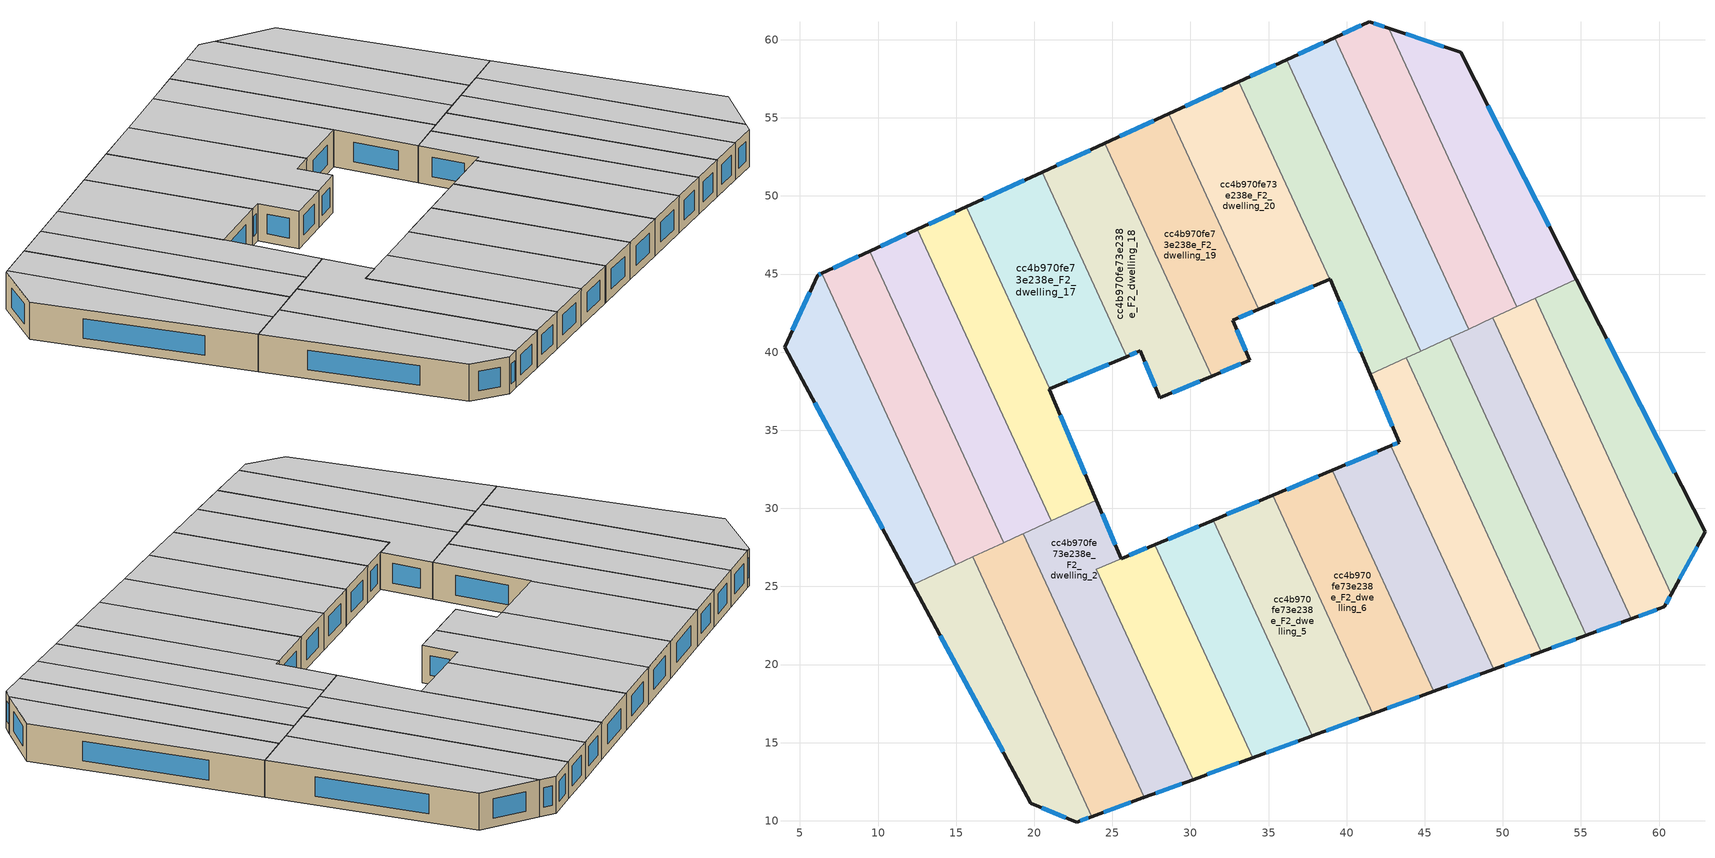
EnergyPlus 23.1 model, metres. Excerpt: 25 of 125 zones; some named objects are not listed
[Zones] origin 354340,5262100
cc4b970fe73e238e_F2_dwelling_0
 floor to cc4b970fe73e238e_F1_dwelling_0 (EU_floor_Construction): 16.05,26.89 23.69,10.27 22.72,9.91 19.78,11.12 12.22,25.13 z6
 wall outside (EU_wall_Construction): 12.22,25.13 19.78,11.12 22.72,9.91 23.69,10.27 z6:9
 wall to cc4b970fe73e238e_F2_dwelling_1 (EU_wall_Construction): 23.69,10.27 16.05,26.89 z6:9
 wall to cc4b970fe73e238e_F2_dwelling_13 (EU_wall_Construction): 14.98,26.39 12.22,25.13 z6:9
 wall to cc4b970fe73e238e_F2_dwelling_14 (EU_wall_Construction): 16.05,26.89 14.98,26.39 z6:9
 window (EU_Window_Construction): 22.94,9.99 23.46,10.18 / 20.47,10.83 22.03,10.19 / 14,21.84 18.01,14.41 z6.7:8.3
 ceiling to cc4b970fe73e238e_F3_dwelling_0 (EU_floor_Construction): 23.69,10.27 16.05,26.89 12.22,25.13 19.78,11.12 22.72,9.91 z9
cc4b970fe73e238e_F2_dwelling_1
 floor to cc4b970fe73e238e_F1_dwelling_1 (EU_floor_Construction): 19.29,28.38 27.05,11.5 27,11.48 26.96,11.46 23.69,10.27 16.05,26.89 19.2,28.33 19.25,28.36 z6
 wall outside (EU_wall_Construction): 23.69,10.27 26.96,11.46 27,11.48 27.05,11.5 z6:9
 wall to cc4b970fe73e238e_F2_dwelling_2 (EU_wall_Construction): 27.05,11.5 19.29,28.38 z6:9
 wall to cc4b970fe73e238e_F2_dwelling_14 (EU_wall_Construction): 18.04,27.8 16.05,26.89 z6:9
 wall to cc4b970fe73e238e_F2_dwelling_15 (EU_wall_Construction): 19.29,28.38 19.25,28.36 19.2,28.33 18.04,27.8 z6:9
 window (EU_Window_Construction): 24.46,10.55 26.19,11.18 z6.7:8.3
 ceiling to cc4b970fe73e238e_F3_dwelling_1 (EU_floor_Construction): 26.96,11.46 27,11.48 27.05,11.5 19.29,28.38 19.25,28.36 19.2,28.33 16.05,26.89 23.69,10.27 z9
cc4b970fe73e238e_F2_dwelling_10
 floor to cc4b970fe73e238e_F1_dwelling_10 (EU_floor_Construction): 49.35,42.19 58.21,22.92 55.35,21.88 46.6,40.92 z6
 wall outside (EU_wall_Construction): 55.35,21.88 58.21,22.92 z6:9
 wall to cc4b970fe73e238e_F2_dwelling_11 (EU_wall_Construction): 58.21,22.92 49.35,42.19 z6:9
 wall to cc4b970fe73e238e_F2_dwelling_9 (EU_wall_Construction): 46.6,40.92 55.35,21.88 z6:9
 wall to cc4b970fe73e238e_F2_dwelling_23 (EU_wall_Construction): 49.35,42.19 47.81,41.48 z6:9
 wall to cc4b970fe73e238e_F2_dwelling_22 (EU_wall_Construction): 47.81,41.48 46.6,40.93 z6:9
 window (EU_Window_Construction): 56.02,22.12 57.54,22.68 z6.7:8.3
 ceiling to cc4b970fe73e238e_F3_dwelling_10 (EU_floor_Construction): 58.21,22.92 49.35,42.19 46.6,40.92 55.35,21.88 z9
cc4b970fe73e238e_F2_dwelling_11
 floor to cc4b970fe73e238e_F1_dwelling_11 (EU_floor_Construction): 52.09,43.45 60.78,24.52 60.34,23.71 58.21,22.92 49.35,42.19 z6
 wall outside (EU_wall_Construction): 58.21,22.92 60.34,23.71 60.78,24.52 z6:9
 wall to cc4b970fe73e238e_F2_dwelling_12 (EU_wall_Construction): 60.78,24.52 52.09,43.45 z6:9
 wall to cc4b970fe73e238e_F2_dwelling_24 (EU_wall_Construction): 52.09,43.45 50.89,42.9 z6:9
 wall to cc4b970fe73e238e_F2_dwelling_23 (EU_wall_Construction): 50.89,42.9 49.35,42.19 z6:9
 window (EU_Window_Construction): 60.44,23.9 60.68,24.33 / 58.71,23.11 59.84,23.52 z6.7:8.3
 ceiling to cc4b970fe73e238e_F3_dwelling_11 (EU_floor_Construction): 60.34,23.71 60.78,24.52 52.09,43.45 49.35,42.19 58.21,22.92 z9
cc4b970fe73e238e_F2_dwelling_12
 floor to cc4b970fe73e238e_F1_dwelling_12 (EU_floor_Construction): 54.71,44.65 62.94,28.49 60.78,24.52 52.09,43.45 z6
 wall outside (EU_wall_Construction): 60.78,24.52 62.94,28.49 54.71,44.65 z6:9
 wall to cc4b970fe73e238e_F2_dwelling_24 (EU_wall_Construction): 54.71,44.65 52.09,43.45 z6:9
 window (EU_Window_Construction): 61.01,32.29 56.64,40.86 / 61.29,25.45 62.43,27.56 z6.7:8.3
 ceiling to cc4b970fe73e238e_F3_dwelling_12 (EU_floor_Construction): 60.78,24.52 62.94,28.49 54.71,44.65 52.09,43.45 z9
cc4b970fe73e238e_F2_dwelling_13
 floor to cc4b970fe73e238e_F1_dwelling_13 (EU_floor_Construction): 6.4,45.05 14.98,26.39 12.22,25.13 4.01,40.32 6.13,44.93 z6
 wall outside (EU_wall_Construction): 6.4,45.05 6.13,44.93 4.01,40.32 12.22,25.13 z6:9
 wall to cc4b970fe73e238e_F2_dwelling_14 (EU_wall_Construction): 14.98,26.39 6.4,45.05 z6:9
 window (EU_Window_Construction): 6.34,45.02 6.2,44.96 / 5.94,36.75 10.29,28.69 / 5.64,43.85 4.51,41.4 z6.7:8.3
 ceiling to cc4b970fe73e238e_F3_dwelling_13 (EU_floor_Construction): 14.98,26.39 6.4,45.05 6.13,44.93 4.01,40.32 12.22,25.13 z9
cc4b970fe73e238e_F2_dwelling_14
 floor to cc4b970fe73e238e_F1_dwelling_14 (EU_floor_Construction): 9.46,46.46 18.04,27.8 14.98,26.39 6.4,45.05 z6
 wall outside (EU_wall_Construction): 9.46,46.46 6.4,45.05 z6:9
 wall to cc4b970fe73e238e_F2_dwelling_15 (EU_wall_Construction): 18.04,27.8 9.46,46.46 z6:9
 window (EU_Window_Construction): 8.74,46.13 7.12,45.38 z6.7:8.3
 ceiling to cc4b970fe73e238e_F3_dwelling_14 (EU_floor_Construction): 18.04,27.8 9.46,46.46 6.4,45.05 14.98,26.39 z9
cc4b970fe73e238e_F2_dwelling_15
 floor to cc4b970fe73e238e_F1_dwelling_15 (EU_floor_Construction): 12.53,47.87 21.1,29.21 18.04,27.8 9.46,46.46 z6
 wall outside (EU_wall_Construction): 12.53,47.87 9.46,46.46 z6:9
 wall to cc4b970fe73e238e_F2_dwelling_16 (EU_wall_Construction): 21.1,29.21 12.53,47.87 z6:9
 wall to cc4b970fe73e238e_F2_dwelling_2 (EU_wall_Construction): 19.29,28.38 21.1,29.21 z6:9
 window (EU_Window_Construction): 11.81,47.53 10.18,46.79 z6.7:8.3
 ceiling to cc4b970fe73e238e_F3_dwelling_15 (EU_floor_Construction): 21.1,29.21 12.53,47.87 9.46,46.46 18.04,27.8 z9
cc4b970fe73e238e_F2_dwelling_16
 floor to cc4b970fe73e238e_F1_dwelling_16 (EU_floor_Construction): 15.63,49.29 20.99,37.65 20.97,37.64 23.98,30.53 21.1,29.21 12.53,47.87 z6
 wall outside (EU_wall_Construction): 15.63,49.29 12.53,47.87 / 23.98,30.53 20.97,37.64 20.99,37.65 z6:9
 wall to cc4b970fe73e238e_F2_dwelling_17 (EU_wall_Construction): 20.99,37.65 15.63,49.29 z6:9
 wall to cc4b970fe73e238e_F2_dwelling_2 (EU_wall_Construction): 21.1,29.21 23.98,30.53 z6:9
 window (EU_Window_Construction): 14.9,48.96 13.26,48.2 / 23.27,32.2 21.68,35.97 z6.7:8.3
 ceiling to cc4b970fe73e238e_F3_dwelling_16 (EU_floor_Construction): 23.98,30.53 20.97,37.64 20.99,37.65 15.63,49.29 12.53,47.87 21.1,29.21 z9
cc4b970fe73e238e_F2_dwelling_17
 floor to cc4b970fe73e238e_F1_dwelling_17 (EU_floor_Construction): 20.51,51.53 25.93,39.72 20.99,37.65 15.63,49.29 z6
 wall outside (EU_wall_Construction): 20.99,37.65 25.93,39.72 / 20.51,51.53 15.63,49.29 z6:9
 wall to cc4b970fe73e238e_F2_dwelling_18 (EU_wall_Construction): 25.93,39.72 20.51,51.53 z6:9
 window (EU_Window_Construction): 22.15,38.13 24.77,39.23 / 19.36,51.01 16.78,49.82 z6.7:8.3
 ceiling to cc4b970fe73e238e_F3_dwelling_17 (EU_floor_Construction): 25.93,39.72 20.51,51.53 15.63,49.29 20.99,37.65 z9
cc4b970fe73e238e_F2_dwelling_18
 floor to cc4b970fe73e238e_F1_dwelling_18 (EU_floor_Construction): 24.51,53.37 31.36,38.47 28.04,37.08 26.78,40.08 25.93,39.72 20.51,51.53 z6
 wall outside (EU_wall_Construction): 24.51,53.37 20.51,51.53 / 25.93,39.72 26.78,40.08 28.04,37.08 31.36,38.47 z6:9
 wall to cc4b970fe73e238e_F2_dwelling_19 (EU_wall_Construction): 31.36,38.47 24.51,53.37 z6:9
 window (EU_Window_Construction): 23.57,52.94 21.45,51.96 / 28.82,37.4 30.58,38.14 / 27.07,39.37 27.74,37.78 / 26.13,39.81 26.58,39.99 z6.7:8.3
 ceiling to cc4b970fe73e238e_F3_dwelling_18 (EU_floor_Construction): 31.36,38.47 24.51,53.37 20.51,51.53 25.93,39.72 26.78,40.08 28.04,37.08 z9
cc4b970fe73e238e_F2_dwelling_19
 floor to cc4b970fe73e238e_F1_dwelling_19 (EU_floor_Construction): 28.61,55.25 34.36,42.74 32.72,42.05 33.8,39.49 31.36,38.47 24.51,53.37 z6
 wall outside (EU_wall_Construction): 28.61,55.25 24.51,53.37 / 31.36,38.47 33.8,39.49 32.72,42.05 34.36,42.74 z6:9
 wall to cc4b970fe73e238e_F2_dwelling_20 (EU_wall_Construction): 34.36,42.74 28.61,55.25 z6:9
 window (EU_Window_Construction): 27.65,54.81 25.47,53.81 / 33.1,42.21 33.97,42.58 / 33.54,40.09 32.97,41.45 / 31.93,38.71 33.23,39.25 z6.7:8.3
 ceiling to cc4b970fe73e238e_F3_dwelling_19 (EU_floor_Construction): 33.8,39.49 32.72,42.05 34.36,42.74 28.61,55.25 24.51,53.37 31.36,38.47 z9
cc4b970fe73e238e_F2_dwelling_2
 floor to cc4b970fe73e238e_F1_dwelling_2 (EU_floor_Construction): 25.57,26.77 23.98,26.11 30.17,12.64 27.05,11.5 19.29,28.38 23.98,30.53 z6
 wall outside (EU_wall_Construction): 25.57,26.77 23.98,30.53 / 27.05,11.5 30.17,12.64 z6:9
 wall to cc4b970fe73e238e_F2_dwelling_3 (EU_wall_Construction): 23.98,26.11 25.57,26.77 / 30.17,12.64 23.99,26.11 z6:9
 window (EU_Window_Construction): 25.2,27.66 24.35,29.65 / 27.78,11.77 29.44,12.37 z6.7:8.3
 ceiling to cc4b970fe73e238e_F3_dwelling_2 (EU_floor_Construction): 30.17,12.64 23.98,26.11 25.57,26.77 23.98,30.53 19.29,28.38 27.05,11.5 z9
cc4b970fe73e238e_F2_dwelling_20
 floor to cc4b970fe73e238e_F1_dwelling_20 (EU_floor_Construction): 33.11,57.32 38.93,44.66 34.36,42.74 28.61,55.25 z6
 wall outside (EU_wall_Construction): 34.36,42.74 38.93,44.66 / 33.11,57.32 28.61,55.25 z6:9
 wall to cc4b970fe73e238e_F2_dwelling_21 (EU_wall_Construction): 38.93,44.66 33.11,57.32 z6:9
 window (EU_Window_Construction): 35.43,43.19 37.85,44.21 / 32.05,56.84 29.66,55.74 z6.7:8.3
 ceiling to cc4b970fe73e238e_F3_dwelling_20 (EU_floor_Construction): 38.93,44.66 33.11,57.32 28.61,55.25 34.36,42.74 z9
cc4b970fe73e238e_F2_dwelling_21
 floor to cc4b970fe73e238e_F1_dwelling_21 (EU_floor_Construction): 36.17,58.73 44.74,40.07 41.51,38.59 38.95,44.67 38.93,44.66 33.11,57.32 z6
 wall outside (EU_wall_Construction): 38.93,44.66 38.95,44.67 41.51,38.59 / 36.17,58.73 33.11,57.32 z6:9
 wall to cc4b970fe73e238e_F2_dwelling_22 (EU_wall_Construction): 44.74,40.07 36.17,58.73 z6:9
 wall to cc4b970fe73e238e_F2_dwelling_8 (EU_wall_Construction): 41.51,38.59 43.81,39.65 z6:9
 wall to cc4b970fe73e238e_F2_dwelling_9 (EU_wall_Construction): 43.81,39.65 44.74,40.07 z6:9
 window (EU_Window_Construction): 35.45,58.4 33.83,57.65 / 39.55,43.24 40.91,40.01 z6.7:8.3
 ceiling to cc4b970fe73e238e_F3_dwelling_21 (EU_floor_Construction): 44.74,40.07 36.17,58.73 33.11,57.32 38.93,44.66 38.95,44.67 41.51,38.59 z9
cc4b970fe73e238e_F2_dwelling_22
 floor to cc4b970fe73e238e_F1_dwelling_22 (EU_floor_Construction): 39.23,60.14 47.81,41.48 44.74,40.07 36.17,58.73 z6
 wall outside (EU_wall_Construction): 39.23,60.14 36.17,58.73 z6:9
 wall to cc4b970fe73e238e_F2_dwelling_23 (EU_wall_Construction): 47.81,41.48 39.23,60.14 z6:9
 wall to cc4b970fe73e238e_F2_dwelling_9 (EU_wall_Construction): 44.74,40.07 46.6,40.93 z6:9
 window (EU_Window_Construction): 38.51,59.81 36.89,59.06 z6.7:8.3
 ceiling to cc4b970fe73e238e_F3_dwelling_22 (EU_floor_Construction): 47.81,41.48 39.23,60.14 36.17,58.73 44.74,40.07 z9
cc4b970fe73e238e_F2_dwelling_23
 floor to cc4b970fe73e238e_F1_dwelling_23 (EU_floor_Construction): 42.69,60.73 50.89,42.9 47.81,41.48 39.23,60.14 41.44,61.15 z6
 wall outside (EU_wall_Construction): 42.69,60.73 41.44,61.15 39.23,60.14 z6:9
 wall to cc4b970fe73e238e_F2_dwelling_24 (EU_wall_Construction): 50.89,42.9 42.69,60.73 z6:9
 window (EU_Window_Construction): 42.4,60.83 41.73,61.05 / 40.92,60.91 39.75,60.37 z6.7:8.3
 ceiling to cc4b970fe73e238e_F3_dwelling_23 (EU_floor_Construction): 50.89,42.9 42.69,60.73 41.44,61.15 39.23,60.14 47.81,41.48 z9
cc4b970fe73e238e_F2_dwelling_24
 floor to cc4b970fe73e238e_F1_dwelling_24 (EU_floor_Construction): 47.3,59.2 54.71,44.65 50.89,42.9 42.69,60.73 z6
 wall outside (EU_wall_Construction): 54.71,44.65 47.3,59.2 42.69,60.73 z6:9
 window (EU_Window_Construction): 52.97,48.07 49.04,55.79 / 46.22,59.56 43.77,60.37 z6.7:8.3
 ceiling to cc4b970fe73e238e_F3_dwelling_24 (EU_floor_Construction): 54.71,44.65 47.3,59.2 42.69,60.73 50.89,42.9 z9
cc4b970fe73e238e_F2_dwelling_3
 floor to cc4b970fe73e238e_F1_dwelling_3 (EU_floor_Construction): 27.72,27.68 33.99,14.04 30.17,12.64 23.98,26.11 z6
 wall outside (EU_wall_Construction): 27.72,27.68 25.57,26.78 / 30.17,12.64 33.99,14.04 z6:9
 wall to cc4b970fe73e238e_F2_dwelling_4 (EU_wall_Construction): 33.99,14.04 27.72,27.68 z6:9
 window (EU_Window_Construction): 27.22,27.46 26.08,26.99 / 31.07,12.97 33.09,13.71 z6.7:8.3
 ceiling to cc4b970fe73e238e_F3_dwelling_3 (EU_floor_Construction): 33.99,14.04 27.72,27.68 23.98,26.11 30.17,12.64 z9
cc4b970fe73e238e_F2_dwelling_4
 floor to cc4b970fe73e238e_F1_dwelling_4 (EU_floor_Construction): 31.45,29.24 37.79,15.44 37.74,15.42 33.99,14.04 27.72,27.68 31.4,29.22 z6
 wall outside (EU_wall_Construction): 33.99,14.04 37.74,15.42 37.79,15.44 / 31.45,29.24 31.4,29.22 27.72,27.68 z6:9
 wall to cc4b970fe73e238e_F2_dwelling_5 (EU_wall_Construction): 37.79,15.44 31.45,29.24 z6:9
 window (EU_Window_Construction): 34.87,14.37 36.86,15.09 / 30.54,28.85 28.59,28.04 z6.7:8.3
 ceiling to cc4b970fe73e238e_F3_dwelling_4 (EU_floor_Construction): 37.74,15.42 37.79,15.44 31.45,29.24 31.4,29.22 27.72,27.68 33.99,14.04 z9
cc4b970fe73e238e_F2_dwelling_5
 floor to cc4b970fe73e238e_F1_dwelling_5 (EU_floor_Construction): 35.26,30.83 41.68,16.86 37.79,15.44 31.45,29.24 z6
 wall outside (EU_wall_Construction): 37.79,15.44 41.68,16.86 / 35.26,30.83 31.45,29.24 z6:9
 wall to cc4b970fe73e238e_F2_dwelling_6 (EU_wall_Construction): 41.68,16.86 35.26,30.83 z6:9
 window (EU_Window_Construction): 38.7,15.77 40.76,16.53 / 34.36,30.46 32.34,29.61 z6.7:8.3
 ceiling to cc4b970fe73e238e_F3_dwelling_5 (EU_floor_Construction): 41.68,16.86 35.26,30.83 31.45,29.24 37.79,15.44 z9
cc4b970fe73e238e_F2_dwelling_6
 floor to cc4b970fe73e238e_F1_dwelling_6 (EU_floor_Construction): 39.07,32.43 45.57,18.29 41.68,16.86 35.26,30.83 z6
 wall outside (EU_wall_Construction): 41.68,16.86 45.57,18.29 / 39.07,32.43 35.26,30.83 z6:9
 wall to cc4b970fe73e238e_F2_dwelling_7 (EU_wall_Construction): 45.57,18.29 39.07,32.43 z6:9
 window (EU_Window_Construction): 42.59,17.2 44.65,17.95 / 38.17,32.05 36.15,31.21 z6.7:8.3
 ceiling to cc4b970fe73e238e_F3_dwelling_6 (EU_floor_Construction): 45.57,18.29 39.07,32.43 35.26,30.83 41.68,16.86 z9
cc4b970fe73e238e_F2_dwelling_7
 floor to cc4b970fe73e238e_F1_dwelling_7 (EU_floor_Construction): 42.83,34.01 49.41,19.7 45.57,18.29 39.07,32.43 z6
 wall outside (EU_wall_Construction): 45.57,18.29 49.41,19.7 / 42.83,34.01 39.07,32.43 z6:9
 wall to cc4b970fe73e238e_F2_dwelling_8 (EU_wall_Construction): 49.41,19.7 42.83,34.01 z6:9
 window (EU_Window_Construction): 46.47,18.62 48.5,19.37 / 41.95,33.64 39.95,32.8 z6.7:8.3
 ceiling to cc4b970fe73e238e_F3_dwelling_7 (EU_floor_Construction): 49.41,19.7 42.83,34.01 39.07,32.43 45.57,18.29 z9
cc4b970fe73e238e_F2_dwelling_8
 floor to cc4b970fe73e238e_F1_dwelling_8 (EU_floor_Construction): 43.82,39.64 52.47,20.82 49.41,19.7 42.83,34.01 43.35,34.23 41.51,38.59 z6
 wall outside (EU_wall_Construction): 41.51,38.59 43.35,34.23 42.83,34.01 / 49.41,19.7 52.47,20.82 z6:9
 wall to cc4b970fe73e238e_F2_dwelling_9 (EU_wall_Construction): 52.47,20.82 43.82,39.64 z6:9
 window (EU_Window_Construction): 41.94,37.56 42.92,35.25 / 50.13,19.96 51.75,20.56 / 43.23,34.17 42.95,34.06 z6.7:8.3
 ceiling to cc4b970fe73e238e_F3_dwelling_8 (EU_floor_Construction): 52.47,20.82 43.82,39.64 41.51,38.59 43.35,34.23 42.83,34.01 49.41,19.7 z9
cc4b970fe73e238e_F2_dwelling_9
 floor to cc4b970fe73e238e_F1_dwelling_9 (EU_floor_Construction): 46.6,40.92 55.35,21.88 52.47,20.82 43.82,39.64 z6
 wall outside (EU_wall_Construction): 52.47,20.82 55.35,21.88 z6:9
 window (EU_Window_Construction): 53.14,21.07 54.68,21.63 z6.7:8.3
 ceiling to cc4b970fe73e238e_F3_dwelling_9 (EU_floor_Construction): 55.35,21.88 46.6,40.92 43.82,39.64 52.47,20.82 z9
[Building]
EU S2 Campaign: North Axis=0; Terrain=City; Solar Distribution=FullExterior
[Site:Location]
Budapest.Ferenc.Liszt.Intl.AP: Latitude=47.437; Longitude=19.256; Time Zone=1; Elevation=185
[SizingPeriod:WeatherFileDays]
AnnualSizingPeriod: Begin Month=1; Begin Day of Month=1; End Month=12; End Day of Month=31; Day of Week for Start Day=Monday; Use Weather File Daylight Saving Period=No; Use Weather File Rain and Snow Indicators=No
[MATERIAL]
EU_InternalMass_Material: Roughness=MediumRough; Thickness=0.1; Conductivity=1; Density=1800; Specific Heat=900; Thermal Absorptance=0.9; Solar Absorptance=0.7; Visible Absorptance=0.7
[MATERIAL:NOMASS] Roughness=MediumRough; Thermal Absorptance=0.9; Solar Absorptance=0.7; Visible Absorptance=0.7
Name | Thermal Resistance
EU_wall_NoMass | 0.832559
EU_floor_NoMass | 0.872794
[WINDOWMATERIAL:SIMPLEGLAZINGSYSTEM]
EU_Window_SimpleGlazing: UFactor=2.79869; Solar Heat Gain Coefficient=0.75; Visible Transmittance=0.75
[CONSTRUCTION]
EU_wall_Construction: EU_wall_NoMass
EU_floor_Construction: EU_floor_NoMass
EU_Window_Construction: EU_Window_SimpleGlazing
EU_InternalMass_Construction: EU_InternalMass_Material
[ZONE] Type=1; Multiplier=1; Ceiling Height=autocalculate; Floor Area=autocalculate; Part of Total Floor Area=Yes
Name | Volume
cc4b970fe73e238e_F2_dwelling_0 | 191.587
cc4b970fe73e238e_F2_dwelling_1 | 197.238
cc4b970fe73e238e_F2_dwelling_10 | 191.589
cc4b970fe73e238e_F2_dwelling_11 | 191.656
cc4b970fe73e238e_F2_dwelling_12 | 191.588
cc4b970fe73e238e_F2_dwelling_13 | 207.571
cc4b970fe73e238e_F2_dwelling_14; cc4b970fe73e238e_F2_dwelling_15 | 207.583
cc4b970fe73e238e_F2_dwelling_16 | 207.601
cc4b970fe73e238e_F2_dwelling_17 | 207.59
cc4b970fe73e238e_F2_dwelling_18 | 207.593
cc4b970fe73e238e_F2_dwelling_19 | 207.572
cc4b970fe73e238e_F2_dwelling_2 | 207.617
cc4b970fe73e238e_F2_dwelling_20 | 205.899
cc4b970fe73e238e_F2_dwelling_21 | 209.294
cc4b970fe73e238e_F2_dwelling_22 | 207.574
cc4b970fe73e238e_F2_dwelling_23 | 207.581
cc4b970fe73e238e_F2_dwelling_24 | 207.558
cc4b970fe73e238e_F2_dwelling_3 | 181.227
cc4b970fe73e238e_F2_dwelling_4 | 182.676
cc4b970fe73e238e_F2_dwelling_5 | 189.331
cc4b970fe73e238e_F2_dwelling_6; cc4b970fe73e238e_F2_dwelling_7 | 191.622
cc4b970fe73e238e_F2_dwelling_8 | 191.572
cc4b970fe73e238e_F2_dwelling_9 | 191.661
[INTERNALMASS] Construction=EU_InternalMass_Construction
Name | Zone or ZoneList | Surface Area
cc4b970fe73e238e_F2_dwelling_0_EU_InternalMass | cc4b970fe73e238e_F2_dwelling_0 | 63.8624
cc4b970fe73e238e_F2_dwelling_1_EU_InternalMass | cc4b970fe73e238e_F2_dwelling_1 | 65.7384
cc4b970fe73e238e_F2_dwelling_2_EU_InternalMass | cc4b970fe73e238e_F2_dwelling_2 | 69.2143
cc4b970fe73e238e_F2_dwelling_3_EU_InternalMass | cc4b970fe73e238e_F2_dwelling_3 | 60.4179
cc4b970fe73e238e_F2_dwelling_4_EU_InternalMass | cc4b970fe73e238e_F2_dwelling_4 | 60.8881
cc4b970fe73e238e_F2_dwelling_5_EU_InternalMass | cc4b970fe73e238e_F2_dwelling_5 | 63.1132
cc4b970fe73e238e_F2_dwelling_6_EU_InternalMass | cc4b970fe73e238e_F2_dwelling_6 | 63.874
cc4b970fe73e238e_F2_dwelling_7_EU_InternalMass | cc4b970fe73e238e_F2_dwelling_7 | 63.8742
cc4b970fe73e238e_F2_dwelling_8_EU_InternalMass | cc4b970fe73e238e_F2_dwelling_8 | 63.8569
cc4b970fe73e238e_F2_dwelling_9_EU_InternalMass | cc4b970fe73e238e_F2_dwelling_9 | 63.8869
cc4b970fe73e238e_F2_dwelling_10_EU_InternalMass | cc4b970fe73e238e_F2_dwelling_10 | 63.8632
cc4b970fe73e238e_F2_dwelling_11_EU_InternalMass | cc4b970fe73e238e_F2_dwelling_11 | 63.8855
cc4b970fe73e238e_F2_dwelling_12_EU_InternalMass | cc4b970fe73e238e_F2_dwelling_12 | 63.8629
cc4b970fe73e238e_F2_dwelling_13_EU_InternalMass | cc4b970fe73e238e_F2_dwelling_13 | 69.1905
cc4b970fe73e238e_F2_dwelling_14_EU_InternalMass | cc4b970fe73e238e_F2_dwelling_14 | 69.1944
cc4b970fe73e238e_F2_dwelling_15_EU_InternalMass | cc4b970fe73e238e_F2_dwelling_15 | 69.1944
cc4b970fe73e238e_F2_dwelling_16_EU_InternalMass | cc4b970fe73e238e_F2_dwelling_16 | 69.2004
cc4b970fe73e238e_F2_dwelling_17_EU_InternalMass | cc4b970fe73e238e_F2_dwelling_17 | 69.1968
cc4b970fe73e238e_F2_dwelling_18_EU_InternalMass | cc4b970fe73e238e_F2_dwelling_18 | 69.1974
cc4b970fe73e238e_F2_dwelling_19_EU_InternalMass | cc4b970fe73e238e_F2_dwelling_19 | 69.1907
cc4b970fe73e238e_F2_dwelling_20_EU_InternalMass | cc4b970fe73e238e_F2_dwelling_20 | 68.6331
cc4b970fe73e238e_F2_dwelling_21_EU_InternalMass | cc4b970fe73e238e_F2_dwelling_21 | 69.7657
cc4b970fe73e238e_F2_dwelling_22_EU_InternalMass | cc4b970fe73e238e_F2_dwelling_22 | 69.1926
cc4b970fe73e238e_F2_dwelling_23_EU_InternalMass | cc4b970fe73e238e_F2_dwelling_23 | 69.1938
cc4b970fe73e238e_F2_dwelling_24_EU_InternalMass | cc4b970fe73e238e_F2_dwelling_24 | 69.1861
[OTHEREQUIPMENT] Fuel Type=Electricity; Design Level Calculation Method=Watts/Area; Power per Zone Floor Area=1; Fraction Latent=0; Fraction Radiant=0; Fraction Lost=0; Carbon Dioxide Generation Rate=0; EndUse Subcategory=EU_Step8_InternalGains
Name | Zone or ZoneList or Space or SpaceList | Schedule
EU_Step8_InternalGain_cc4b970fe73e238e_F2_dwelling_0_f000 | cc4b970fe73e238e_F2_dwelling_0 | EU_Step8_GainSchedule_cc4b970fe73e238e_F2_dwelling_0_f000
EU_Step8_InternalGain_cc4b970fe73e238e_F2_dwelling_1_f000 | cc4b970fe73e238e_F2_dwelling_1 | EU_Step8_GainSchedule_cc4b970fe73e238e_F2_dwelling_1_f000
EU_Step8_InternalGain_cc4b970fe73e238e_F2_dwelling_2_f000 | cc4b970fe73e238e_F2_dwelling_2 | EU_Step8_GainSchedule_cc4b970fe73e238e_F2_dwelling_2_f000
EU_Step8_InternalGain_cc4b970fe73e238e_F2_dwelling_3_f000 | cc4b970fe73e238e_F2_dwelling_3 | EU_Step8_GainSchedule_cc4b970fe73e238e_F2_dwelling_3_f000
EU_Step8_InternalGain_cc4b970fe73e238e_F2_dwelling_4_f000 | cc4b970fe73e238e_F2_dwelling_4 | EU_Step8_GainSchedule_cc4b970fe73e238e_F2_dwelling_4_f000
EU_Step8_InternalGain_cc4b970fe73e238e_F2_dwelling_5_f000 | cc4b970fe73e238e_F2_dwelling_5 | EU_Step8_GainSchedule_cc4b970fe73e238e_F2_dwelling_5_f000
EU_Step8_InternalGain_cc4b970fe73e238e_F2_dwelling_6_f000 | cc4b970fe73e238e_F2_dwelling_6 | EU_Step8_GainSchedule_cc4b970fe73e238e_F2_dwelling_6_f000
EU_Step8_InternalGain_cc4b970fe73e238e_F2_dwelling_7_f000 | cc4b970fe73e238e_F2_dwelling_7 | EU_Step8_GainSchedule_cc4b970fe73e238e_F2_dwelling_7_f000
EU_Step8_InternalGain_cc4b970fe73e238e_F2_dwelling_8_f000 | cc4b970fe73e238e_F2_dwelling_8 | EU_Step8_GainSchedule_cc4b970fe73e238e_F2_dwelling_8_f000
EU_Step8_InternalGain_cc4b970fe73e238e_F2_dwelling_9_f000 | cc4b970fe73e238e_F2_dwelling_9 | EU_Step8_GainSchedule_cc4b970fe73e238e_F2_dwelling_9_f000
EU_Step8_InternalGain_cc4b970fe73e238e_F2_dwelling_10_f000 | cc4b970fe73e238e_F2_dwelling_10 | EU_Step8_GainSchedule_cc4b970fe73e238e_F2_dwelling_10_f000
EU_Step8_InternalGain_cc4b970fe73e238e_F2_dwelling_11_f000 | cc4b970fe73e238e_F2_dwelling_11 | EU_Step8_GainSchedule_cc4b970fe73e238e_F2_dwelling_11_f000
EU_Step8_InternalGain_cc4b970fe73e238e_F2_dwelling_12_f000 | cc4b970fe73e238e_F2_dwelling_12 | EU_Step8_GainSchedule_cc4b970fe73e238e_F2_dwelling_12_f000
EU_Step8_InternalGain_cc4b970fe73e238e_F2_dwelling_13_f000 | cc4b970fe73e238e_F2_dwelling_13 | EU_Step8_GainSchedule_cc4b970fe73e238e_F2_dwelling_13_f000
EU_Step8_InternalGain_cc4b970fe73e238e_F2_dwelling_14_f000 | cc4b970fe73e238e_F2_dwelling_14 | EU_Step8_GainSchedule_cc4b970fe73e238e_F2_dwelling_14_f000
EU_Step8_InternalGain_cc4b970fe73e238e_F2_dwelling_15_f000 | cc4b970fe73e238e_F2_dwelling_15 | EU_Step8_GainSchedule_cc4b970fe73e238e_F2_dwelling_15_f000
EU_Step8_InternalGain_cc4b970fe73e238e_F2_dwelling_16_f000 | cc4b970fe73e238e_F2_dwelling_16 | EU_Step8_GainSchedule_cc4b970fe73e238e_F2_dwelling_16_f000
EU_Step8_InternalGain_cc4b970fe73e238e_F2_dwelling_17_f000 | cc4b970fe73e238e_F2_dwelling_17 | EU_Step8_GainSchedule_cc4b970fe73e238e_F2_dwelling_17_f000
EU_Step8_InternalGain_cc4b970fe73e238e_F2_dwelling_18_f000 | cc4b970fe73e238e_F2_dwelling_18 | EU_Step8_GainSchedule_cc4b970fe73e238e_F2_dwelling_18_f000
EU_Step8_InternalGain_cc4b970fe73e238e_F2_dwelling_19_f000 | cc4b970fe73e238e_F2_dwelling_19 | EU_Step8_GainSchedule_cc4b970fe73e238e_F2_dwelling_19_f000
EU_Step8_InternalGain_cc4b970fe73e238e_F2_dwelling_20_f000 | cc4b970fe73e238e_F2_dwelling_20 | EU_Step8_GainSchedule_cc4b970fe73e238e_F2_dwelling_20_f000
EU_Step8_InternalGain_cc4b970fe73e238e_F2_dwelling_21_f000 | cc4b970fe73e238e_F2_dwelling_21 | EU_Step8_GainSchedule_cc4b970fe73e238e_F2_dwelling_21_f000
EU_Step8_InternalGain_cc4b970fe73e238e_F2_dwelling_22_f000 | cc4b970fe73e238e_F2_dwelling_22 | EU_Step8_GainSchedule_cc4b970fe73e238e_F2_dwelling_22_f000
EU_Step8_InternalGain_cc4b970fe73e238e_F2_dwelling_23_f000 | cc4b970fe73e238e_F2_dwelling_23 | EU_Step8_GainSchedule_cc4b970fe73e238e_F2_dwelling_23_f000
EU_Step8_InternalGain_cc4b970fe73e238e_F2_dwelling_24_f000 | cc4b970fe73e238e_F2_dwelling_24 | EU_Step8_GainSchedule_cc4b970fe73e238e_F2_dwelling_24_f000
[ZONEVENTILATION:DESIGNFLOWRATE] Schedule=EU_AlwaysOn; Design Flow Rate Calculation Method=AirChanges/Hour; Air Changes per Hour=0.475469; Ventilation Type=Natural; Fan Pressure Rise=0; Fan Total Efficiency=1; Constant Term Coefficient=1; Temperature Term Coefficient=0; Velocity Term Coefficient=0; Velocity Squared Term Coefficient=0; Minimum Indoor Temperature=-100; Maximum Indoor Temperature=100; Delta Temperature=-100; Minimum Outdoor Temperature=-100; Maximum Outdoor Temperature=100; Maximum Wind Speed=40
Name | Zone or ZoneList or Space or SpaceList
EU_ConstantAir_cc4b970fe73e238e_F2_dwelling_0 | cc4b970fe73e238e_F2_dwelling_0
EU_ConstantAir_cc4b970fe73e238e_F2_dwelling_1 | cc4b970fe73e238e_F2_dwelling_1
EU_ConstantAir_cc4b970fe73e238e_F2_dwelling_2 | cc4b970fe73e238e_F2_dwelling_2
EU_ConstantAir_cc4b970fe73e238e_F2_dwelling_3 | cc4b970fe73e238e_F2_dwelling_3
EU_ConstantAir_cc4b970fe73e238e_F2_dwelling_4 | cc4b970fe73e238e_F2_dwelling_4
EU_ConstantAir_cc4b970fe73e238e_F2_dwelling_5 | cc4b970fe73e238e_F2_dwelling_5
EU_ConstantAir_cc4b970fe73e238e_F2_dwelling_6 | cc4b970fe73e238e_F2_dwelling_6
EU_ConstantAir_cc4b970fe73e238e_F2_dwelling_7 | cc4b970fe73e238e_F2_dwelling_7
EU_ConstantAir_cc4b970fe73e238e_F2_dwelling_8 | cc4b970fe73e238e_F2_dwelling_8
EU_ConstantAir_cc4b970fe73e238e_F2_dwelling_9 | cc4b970fe73e238e_F2_dwelling_9
EU_ConstantAir_cc4b970fe73e238e_F2_dwelling_10 | cc4b970fe73e238e_F2_dwelling_10
EU_ConstantAir_cc4b970fe73e238e_F2_dwelling_11 | cc4b970fe73e238e_F2_dwelling_11
EU_ConstantAir_cc4b970fe73e238e_F2_dwelling_12 | cc4b970fe73e238e_F2_dwelling_12
EU_ConstantAir_cc4b970fe73e238e_F2_dwelling_13 | cc4b970fe73e238e_F2_dwelling_13
EU_ConstantAir_cc4b970fe73e238e_F2_dwelling_14 | cc4b970fe73e238e_F2_dwelling_14
EU_ConstantAir_cc4b970fe73e238e_F2_dwelling_15 | cc4b970fe73e238e_F2_dwelling_15
EU_ConstantAir_cc4b970fe73e238e_F2_dwelling_16 | cc4b970fe73e238e_F2_dwelling_16
EU_ConstantAir_cc4b970fe73e238e_F2_dwelling_17 | cc4b970fe73e238e_F2_dwelling_17
EU_ConstantAir_cc4b970fe73e238e_F2_dwelling_18 | cc4b970fe73e238e_F2_dwelling_18
EU_ConstantAir_cc4b970fe73e238e_F2_dwelling_19 | cc4b970fe73e238e_F2_dwelling_19
EU_ConstantAir_cc4b970fe73e238e_F2_dwelling_20 | cc4b970fe73e238e_F2_dwelling_20
EU_ConstantAir_cc4b970fe73e238e_F2_dwelling_21 | cc4b970fe73e238e_F2_dwelling_21
EU_ConstantAir_cc4b970fe73e238e_F2_dwelling_22 | cc4b970fe73e238e_F2_dwelling_22
EU_ConstantAir_cc4b970fe73e238e_F2_dwelling_23 | cc4b970fe73e238e_F2_dwelling_23
EU_ConstantAir_cc4b970fe73e238e_F2_dwelling_24 | cc4b970fe73e238e_F2_dwelling_24
[HVACTEMPLATE:ZONE:IDEALLOADSAIRSYSTEM] System Availability Schedule=EU_AlwaysOn; Maximum Heating Supply Air Temperature=50; Minimum Cooling Supply Air Temperature=13; Maximum Heating Supply Air Humidity Ratio=0.0156; Minimum Cooling Supply Air Humidity Ratio=0.0077; Heating Limit=NoLimit; Cooling Limit=NoLimit; Heating Availability Schedule=EU_AlwaysOn; Cooling Availability Schedule=EU_CoolingOff; Dehumidification Control Type=ConstantSensibleHeatRatio; Cooling Sensible Heat Ratio=0.7; Dehumidification Setpoint=60; Humidification Control Type=None; Humidification Setpoint=30; Outdoor Air Method=None; Outdoor Air Flow Rate per Person=0.00944; Outdoor Air Flow Rate per Zone Floor Area=0; Outdoor Air Flow Rate per Zone=0; Demand Controlled Ventilation Type=None; Outdoor Air Economizer Type=NoEconomizer; Heat Recovery Type=None; Sensible Heat Recovery Effectiveness=0.7; Latent Heat Recovery Effectiveness=0.65
Name | Template Thermostat
cc4b970fe73e238e_F2_dwelling_0 | EU_HeatOnly_cc4b970fe73e238e_F2_dwelling_0
cc4b970fe73e238e_F2_dwelling_1 | EU_HeatOnly_cc4b970fe73e238e_F2_dwelling_1
cc4b970fe73e238e_F2_dwelling_2 | EU_HeatOnly_cc4b970fe73e238e_F2_dwelling_2
cc4b970fe73e238e_F2_dwelling_3 | EU_HeatOnly_cc4b970fe73e238e_F2_dwelling_3
cc4b970fe73e238e_F2_dwelling_4 | EU_HeatOnly_cc4b970fe73e238e_F2_dwelling_4
cc4b970fe73e238e_F2_dwelling_5 | EU_HeatOnly_cc4b970fe73e238e_F2_dwelling_5
cc4b970fe73e238e_F2_dwelling_6 | EU_HeatOnly_cc4b970fe73e238e_F2_dwelling_6
cc4b970fe73e238e_F2_dwelling_7 | EU_HeatOnly_cc4b970fe73e238e_F2_dwelling_7
cc4b970fe73e238e_F2_dwelling_8 | EU_HeatOnly_cc4b970fe73e238e_F2_dwelling_8
cc4b970fe73e238e_F2_dwelling_9 | EU_HeatOnly_cc4b970fe73e238e_F2_dwelling_9
cc4b970fe73e238e_F2_dwelling_10 | EU_HeatOnly_cc4b970fe73e238e_F2_dwelling_10
cc4b970fe73e238e_F2_dwelling_11 | EU_HeatOnly_cc4b970fe73e238e_F2_dwelling_11
cc4b970fe73e238e_F2_dwelling_12 | EU_HeatOnly_cc4b970fe73e238e_F2_dwelling_12
cc4b970fe73e238e_F2_dwelling_13 | EU_HeatOnly_cc4b970fe73e238e_F2_dwelling_13
cc4b970fe73e238e_F2_dwelling_14 | EU_HeatOnly_cc4b970fe73e238e_F2_dwelling_14
cc4b970fe73e238e_F2_dwelling_15 | EU_HeatOnly_cc4b970fe73e238e_F2_dwelling_15
cc4b970fe73e238e_F2_dwelling_16 | EU_HeatOnly_cc4b970fe73e238e_F2_dwelling_16
cc4b970fe73e238e_F2_dwelling_17 | EU_HeatOnly_cc4b970fe73e238e_F2_dwelling_17
cc4b970fe73e238e_F2_dwelling_18 | EU_HeatOnly_cc4b970fe73e238e_F2_dwelling_18
cc4b970fe73e238e_F2_dwelling_19 | EU_HeatOnly_cc4b970fe73e238e_F2_dwelling_19
cc4b970fe73e238e_F2_dwelling_20 | EU_HeatOnly_cc4b970fe73e238e_F2_dwelling_20
cc4b970fe73e238e_F2_dwelling_21 | EU_HeatOnly_cc4b970fe73e238e_F2_dwelling_21
cc4b970fe73e238e_F2_dwelling_22 | EU_HeatOnly_cc4b970fe73e238e_F2_dwelling_22
cc4b970fe73e238e_F2_dwelling_23 | EU_HeatOnly_cc4b970fe73e238e_F2_dwelling_23
cc4b970fe73e238e_F2_dwelling_24 | EU_HeatOnly_cc4b970fe73e238e_F2_dwelling_24
[SIZING:ZONE] Zone Cooling Design Supply Air Temperature Input Method=SupplyAirTemperature; Zone Cooling Design Supply Air Temperature=13; Zone Heating Design Supply Air Temperature Input Method=SupplyAirTemperature; Zone Heating Design Supply Air Temperature=50; Zone Cooling Design Supply Air Humidity Ratio=0.008; Zone Heating Design Supply Air Humidity Ratio=0.008; Cooling Design Air Flow Method=DesignDay; Cooling Design Air Flow Rate=0; Cooling Minimum Air Flow per Zone Floor Area=0.000762; Cooling Minimum Air Flow=0; Cooling Minimum Air Flow Fraction=0.2; Heating Design Air Flow Method=DesignDay; Heating Design Air Flow Rate=0; Heating Maximum Air Flow per Zone Floor Area=0.002032; Heating Maximum Air Flow=0.141576; Heating Maximum Air Flow Fraction=0.3; Account for Dedicated Outdoor Air System=No; Dedicated Outdoor Air System Control Strategy=NeutralSupplyAir; Dedicated Outdoor Air Low Setpoint Temperature for Design=autosize; Dedicated Outdoor Air High Setpoint Temperature for Design=autosize; Zone Load Sizing Method=Sensible Load Only No Latent Load; Zone Latent Cooling Design Supply Air Humidity Ratio Input Method=HumidityRatioDifference; Zone Cooling Design Supply Air Humidity Ratio Difference=0.005; Zone Latent Heating Design Supply Air Humidity Ratio Input Method=HumidityRatioDifference; Zone Humidification Design Supply Air Humidity Ratio Difference=0.005
cc4b970fe73e238e_F2_dwelling_0; cc4b970fe73e238e_F2_dwelling_1; cc4b970fe73e238e_F2_dwelling_2; cc4b970fe73e238e_F2_dwelling_3; cc4b970fe73e238e_F2_dwelling_4; cc4b970fe73e238e_F2_dwelling_5; cc4b970fe73e238e_F2_dwelling_6; cc4b970fe73e238e_F2_dwelling_7; cc4b970fe73e238e_F2_dwelling_8; cc4b970fe73e238e_F2_dwelling_9; cc4b970fe73e238e_F2_dwelling_10; cc4b970fe73e238e_F2_dwelling_11; cc4b970fe73e238e_F2_dwelling_12; cc4b970fe73e238e_F2_dwelling_13; cc4b970fe73e238e_F2_dwelling_14; cc4b970fe73e238e_F2_dwelling_15; cc4b970fe73e238e_F2_dwelling_16; cc4b970fe73e238e_F2_dwelling_17; cc4b970fe73e238e_F2_dwelling_18; cc4b970fe73e238e_F2_dwelling_19; cc4b970fe73e238e_F2_dwelling_20; cc4b970fe73e238e_F2_dwelling_21; cc4b970fe73e238e_F2_dwelling_22; cc4b970fe73e238e_F2_dwelling_23; cc4b970fe73e238e_F2_dwelling_24
[SCHEDULE:CONSTANT]
Name | Hourly Value
EU_AlwaysOn | 1
EU_CoolingOff | 0
[SCHEDULE:FILE] Column Number=1; Rows to Skip at Top=0; Number of Hours of Data=8760; Column Separator=Comma; Interpolate to Timestep=No; Minutes per Item=60; Adjust Schedule for Daylight Savings=Yes
Name | File
EU_Step8_GainSchedule_cc4b970fe73e238e_F2_dwelling_0_f000 | ../../schedules/cc4b970fe73e238e/cc4b970fe73e238e_F2_dwelling_0_f000_gain.csv
EU_Step8_GainSchedule_cc4b970fe73e238e_F2_dwelling_1_f000 | ../../schedules/cc4b970fe73e238e/cc4b970fe73e238e_F2_dwelling_1_f000_gain.csv
EU_Step8_GainSchedule_cc4b970fe73e238e_F2_dwelling_2_f000 | ../../schedules/cc4b970fe73e238e/cc4b970fe73e238e_F2_dwelling_2_f000_gain.csv
EU_Step8_GainSchedule_cc4b970fe73e238e_F2_dwelling_3_f000 | ../../schedules/cc4b970fe73e238e/cc4b970fe73e238e_F2_dwelling_3_f000_gain.csv
EU_Step8_GainSchedule_cc4b970fe73e238e_F2_dwelling_4_f000 | ../../schedules/cc4b970fe73e238e/cc4b970fe73e238e_F2_dwelling_4_f000_gain.csv
EU_Step8_GainSchedule_cc4b970fe73e238e_F2_dwelling_5_f000 | ../../schedules/cc4b970fe73e238e/cc4b970fe73e238e_F2_dwelling_5_f000_gain.csv
EU_Step8_GainSchedule_cc4b970fe73e238e_F2_dwelling_6_f000 | ../../schedules/cc4b970fe73e238e/cc4b970fe73e238e_F2_dwelling_6_f000_gain.csv
EU_Step8_GainSchedule_cc4b970fe73e238e_F2_dwelling_7_f000 | ../../schedules/cc4b970fe73e238e/cc4b970fe73e238e_F2_dwelling_7_f000_gain.csv
EU_Step8_GainSchedule_cc4b970fe73e238e_F2_dwelling_8_f000 | ../../schedules/cc4b970fe73e238e/cc4b970fe73e238e_F2_dwelling_8_f000_gain.csv
EU_Step8_GainSchedule_cc4b970fe73e238e_F2_dwelling_9_f000 | ../../schedules/cc4b970fe73e238e/cc4b970fe73e238e_F2_dwelling_9_f000_gain.csv
EU_Step8_GainSchedule_cc4b970fe73e238e_F2_dwelling_10_f000 | ../../schedules/cc4b970fe73e238e/cc4b970fe73e238e_F2_dwelling_10_f000_gain.csv
EU_Step8_GainSchedule_cc4b970fe73e238e_F2_dwelling_11_f000 | ../../schedules/cc4b970fe73e238e/cc4b970fe73e238e_F2_dwelling_11_f000_gain.csv
EU_Step8_GainSchedule_cc4b970fe73e238e_F2_dwelling_12_f000 | ../../schedules/cc4b970fe73e238e/cc4b970fe73e238e_F2_dwelling_12_f000_gain.csv
EU_Step8_GainSchedule_cc4b970fe73e238e_F2_dwelling_13_f000 | ../../schedules/cc4b970fe73e238e/cc4b970fe73e238e_F2_dwelling_13_f000_gain.csv
EU_Step8_GainSchedule_cc4b970fe73e238e_F2_dwelling_14_f000 | ../../schedules/cc4b970fe73e238e/cc4b970fe73e238e_F2_dwelling_14_f000_gain.csv
EU_Step8_GainSchedule_cc4b970fe73e238e_F2_dwelling_15_f000 | ../../schedules/cc4b970fe73e238e/cc4b970fe73e238e_F2_dwelling_15_f000_gain.csv
EU_Step8_GainSchedule_cc4b970fe73e238e_F2_dwelling_16_f000 | ../../schedules/cc4b970fe73e238e/cc4b970fe73e238e_F2_dwelling_16_f000_gain.csv
EU_Step8_GainSchedule_cc4b970fe73e238e_F2_dwelling_17_f000 | ../../schedules/cc4b970fe73e238e/cc4b970fe73e238e_F2_dwelling_17_f000_gain.csv
EU_Step8_GainSchedule_cc4b970fe73e238e_F2_dwelling_18_f000 | ../../schedules/cc4b970fe73e238e/cc4b970fe73e238e_F2_dwelling_18_f000_gain.csv
EU_Step8_GainSchedule_cc4b970fe73e238e_F2_dwelling_19_f000 | ../../schedules/cc4b970fe73e238e/cc4b970fe73e238e_F2_dwelling_19_f000_gain.csv
EU_Step8_GainSchedule_cc4b970fe73e238e_F2_dwelling_20_f000 | ../../schedules/cc4b970fe73e238e/cc4b970fe73e238e_F2_dwelling_20_f000_gain.csv
EU_Step8_GainSchedule_cc4b970fe73e238e_F2_dwelling_21_f000 | ../../schedules/cc4b970fe73e238e/cc4b970fe73e238e_F2_dwelling_21_f000_gain.csv
EU_Step8_GainSchedule_cc4b970fe73e238e_F2_dwelling_22_f000 | ../../schedules/cc4b970fe73e238e/cc4b970fe73e238e_F2_dwelling_22_f000_gain.csv
EU_Step8_GainSchedule_cc4b970fe73e238e_F2_dwelling_23_f000 | ../../schedules/cc4b970fe73e238e/cc4b970fe73e238e_F2_dwelling_23_f000_gain.csv
EU_Step8_GainSchedule_cc4b970fe73e238e_F2_dwelling_24_f000 | ../../schedules/cc4b970fe73e238e/cc4b970fe73e238e_F2_dwelling_24_f000_gain.csv
